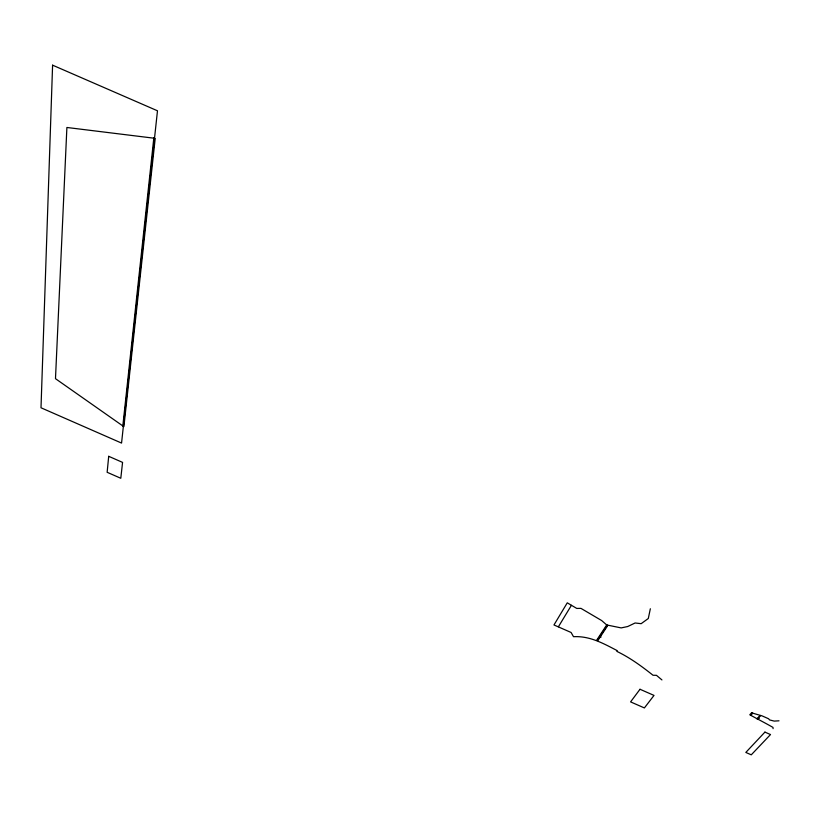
<?xml version="1.0" encoding="UTF-8"?>
<svg xmlns="http://www.w3.org/2000/svg" width="820" height="820" viewBox="0 0 820 820"><rect width="100%" height="100%" fill="white"/><g stroke="black" fill="none" stroke-linecap="round" stroke-linejoin="round"><path stroke-width="1.23" d="M650.342 608.758L648.302 618.505L641.158 623.682L635.1 622.985L627.7 626.531L621.17 627.905L606.708 624.953L601.665 620.555L580.97 608.378L576.768 608.43L567.266 602.823L553.971 624.963L571.089 632.476L573.518 636.699C589.826 635.807 603.458 643.454 617.306 650.691L616.845 651.377C629.893 657.63 641.701 666.25 653.017 675.249L656.461 675.332L661.935 679.923M558.42 626.746L571.407 605.324M596.704 640.164L606.708 624.953M597.247 640.399L607.261 625.188M597.79 640.645L607.815 625.434M779 720.811L774.213 721.098L769.549 719.919A19.485 9.901 16.6 0 0 768.576 718.761L762.272 715.962L751.561 712.816L749.787 714.784C757.475 719.017 765.624 723.199 772.993 727.412L773.096 728.652M750.853 715.286L752.76 713.174L751.561 712.816M757.137 718.873L760.253 715.46M757.27 718.935L760.529 715.583M758.889 718.484L758.172 718.156M154.508 138.262L66.891 127.479L55.483 378.676L123.369 426.308M600.547 636.74L601.019 637.099M758.695 718.248L758.992 718.371M52.593 65.169L41 407.776L121.555 443.077L157.481 110.792L52.593 65.169M108.701 456.309L107.143 472.289L120.796 478.275L122.569 462.388L108.701 456.309M153.822 137.965L122.815 426.072L123.912 426.543L155.195 138.559L153.822 137.965M640.01 689.271L630.59 701.889L644.387 707.937L654.011 695.411L640.01 689.271M764.927 732.106L745.821 752.432L751.274 754.83L770.513 734.556L764.927 732.106"/></g></svg>
